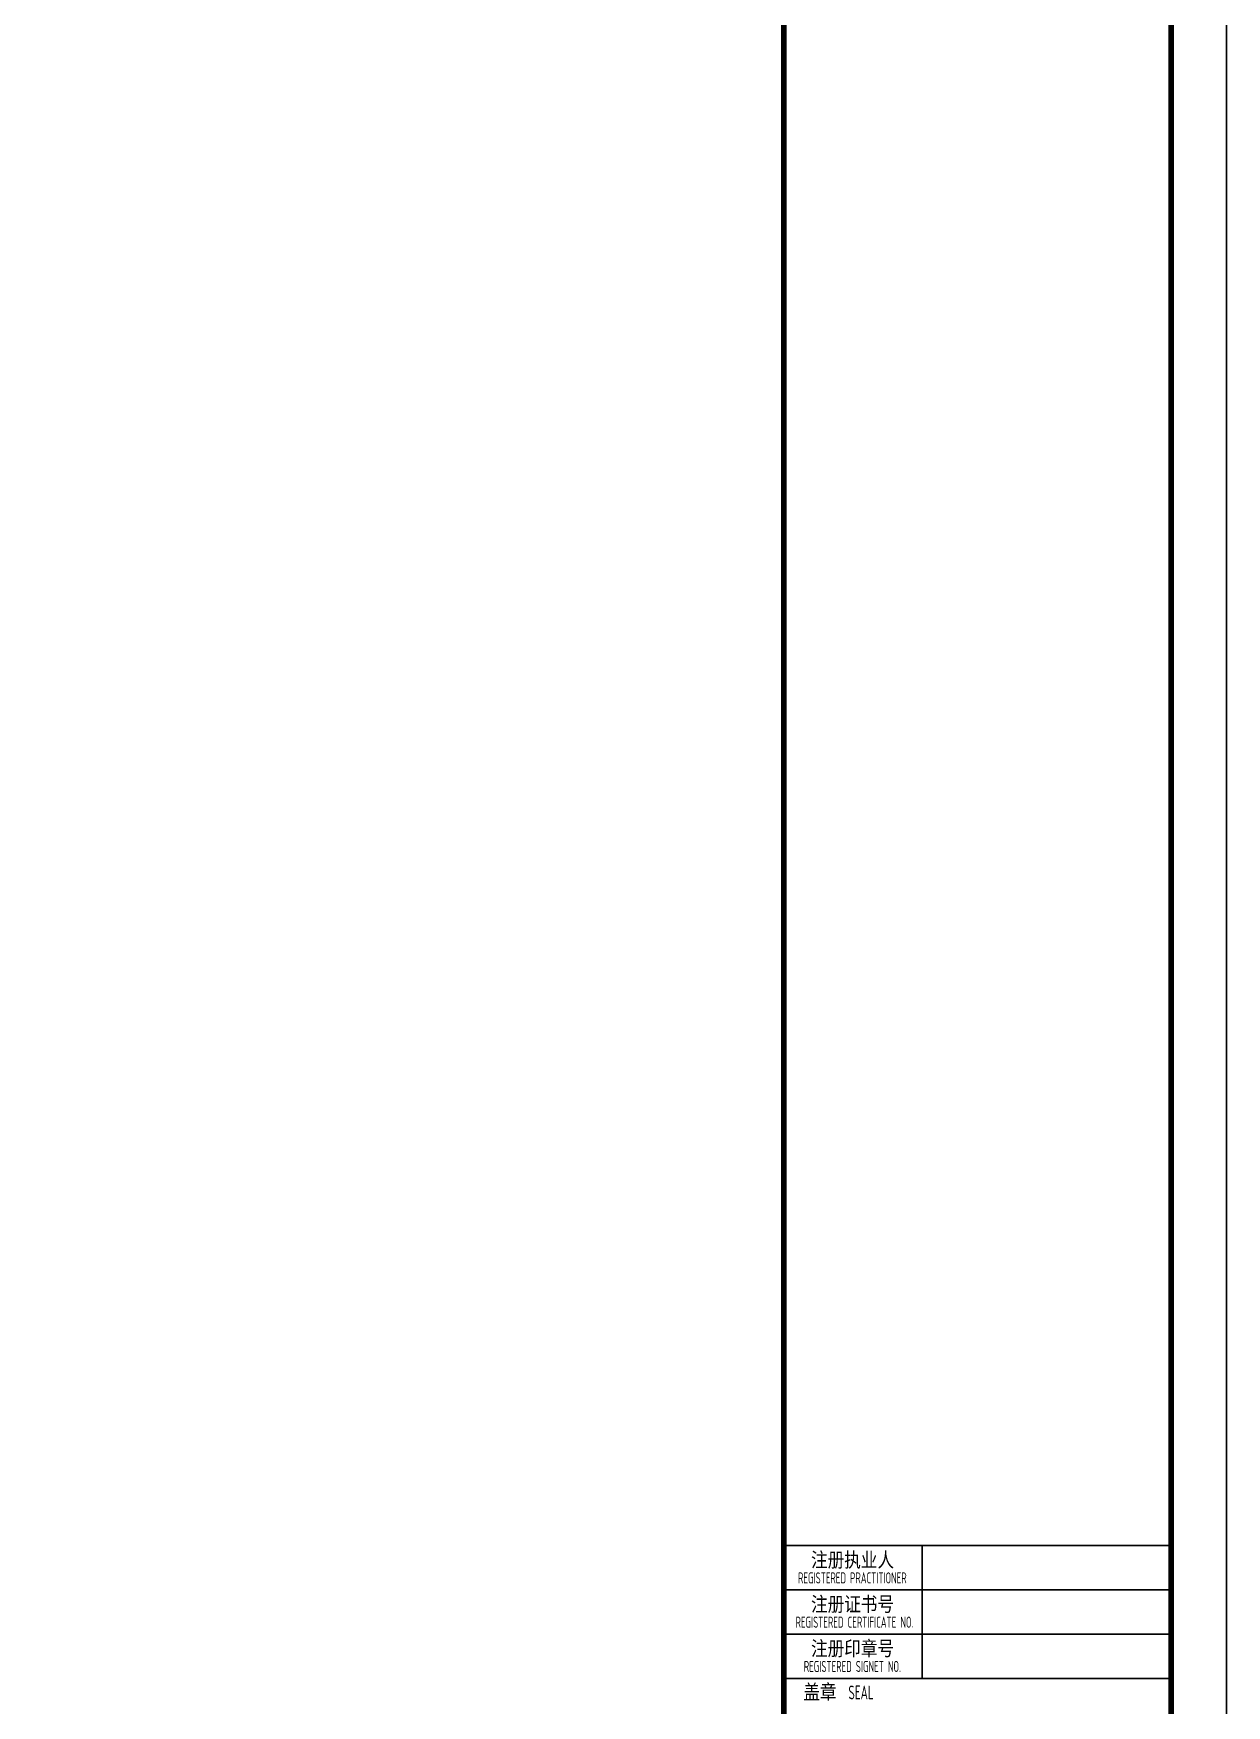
# Model space of a CAD drawing. Extents: x 1333527 to 1855755, y 1020844 to 1581249.
# Drawn here: x 1479541 to 1511877, y 1064658 to 1109991 of the extents above; entities that cross this region are included whole.
import ezdxf
from ezdxf.enums import TextEntityAlignment as Align

# ---------------------------------------------------------------- set-up
doc = ezdxf.new("R2010")
doc.units = 0
doc.header["$LTSCALE"] = 1000
doc.layers.add('BTTK', color=7, linetype='Continuous')
doc.layers.add('PUB_TITLE', color=7, linetype='Continuous')
doc.styles.add('HZ(TK)', font='geniso.shx', dxfattribs={"width": 0.9, "bigfont": 'hztxt.shx'})

# ---------------------------------------------------------------- blocks, each defined once
blk = doc.blocks.new('vhtemplate_2020年新竖式图框_A0')
at = {"layer": 'BTTK'}
for p, q in [((1179, 321.01), (1109, 321.01)), ((1134, 321.01), (1134, 297.01)), ((1179, 313.01), (1109, 313.01)), ((1179, 305.01), (1109, 305.01)), ((1179, 305.01), (1109, 305.01)), ((1134, 305.01), (1134, 297.01)), ((1179, 297.01), (1109, 297.01))]:
    blk.add_line(p, q, dxfattribs=at)
at = {"layer": 'PUB_TITLE', "color": 7}
blk.add_lwpolyline([(0, 0), (1189, 0), (1189, 841), (0, 841)], close=True, dxfattribs=at)
at = {"layer": 'PUB_TITLE', "const_width": 1}
blk.add_lwpolyline([(25, 10), (1179, 10), (1179, 831), (25, 831)], close=True, dxfattribs=at)
blk.add_lwpolyline([(1109, 10), (1109, 831)], dxfattribs=at)
at = {"layer": 'BTTK', "style": 'HZ(TK)'}
for s, p in [('注册执业人', (1121.42, 318.32)), ('注册证书号', (1121.42, 310.32)), ('注册印章号', (1121.42, 302.32))]:
    blk.add_text(s, height=3, dxfattribs=at).set_placement(p, align=Align.MIDDLE_CENTER)
at = {"layer": 'BTTK', "style": 'HZ(TK)', "width": 0.65}
for s, p in [('REGISTERED PRACTITIONER', (1121.39, 315.16)), ('REGISTERED CERTIFICATE NO.', (1121.78, 307.16)), ('REGISTERED SIGNET NO.', (1121.39, 299.16))]:
    blk.add_text(s, height=2, dxfattribs=at).set_placement(p, align=Align.MIDDLE_CENTER)
at = {"layer": 'BTTK', "color": 1, "style": 'HZ(TK)'}
blk.add_text('盖章  ', height=3, dxfattribs=at).set_placement((1117.25, 294.46), align=Align.MIDDLE_CENTER)
at = {"layer": 'BTTK', "color": 1, "style": 'HZ(TK)', "width": 0.65}
blk.add_text('SEAL', height=2.5, dxfattribs=at).set_placement((1122.96, 294.46), align=Align.MIDDLE_CENTER)
at = {"layer": 'BTTK', "color": 4, "style": 'HZ(TK)', "width": 0.9}
for tag, p in [('合作单位', (1144, 743.5)), ('建设单位', (1144, 209.5)), ('工程名称', (1144, 176.5)), ('子项名称', (1154, 160)), ('图纸名称', (1144, 141))]:
    blk.add_attdef(tag, text='', height=3.5, dxfattribs=at).set_placement(p, align=Align.MIDDLE_CENTER)
for tag, p in [('注册证书号', (1156.5, 309.01)), ('注册印章号', (1156.5, 301.01)), ('设计号', (1154, 193)), ('图别', (1137.75, 34)), ('图号', (1170.25, 34)), ('版本号', (1137.75, 26)), ('日期', (1170.25, 26))]:
    blk.add_attdef(tag, text='', height=3.5, dxfattribs=at).set_placement(p, align=Align.MIDDLE)

msp = doc.modelspace()

# ---------------------------------------------------------------- linework, layer by layer
at = {"layer": 'PUB_TITLE'}
msp.add_lwpolyline([(1333527, 1020844), (1511877, 1020844), (1511877, 1146994), (1333527, 1146994)], close=True, dxfattribs=at)
at = {"layer": 'PUB_TITLE', "const_width": 150}
msp.add_lwpolyline([(1337277, 1022344), (1510377, 1022344), (1510377, 1145494), (1337277, 1145494)], close=True, dxfattribs=at)

# ---------------------------------------------------------------- block references
at = {"xscale": 150, "yscale": 150, "zscale": 150}
msp.add_blockref('vhtemplate_2020年新竖式图框_A0', (1333527, 1020844), dxfattribs=at)

doc.saveas('drawing.dxf')
